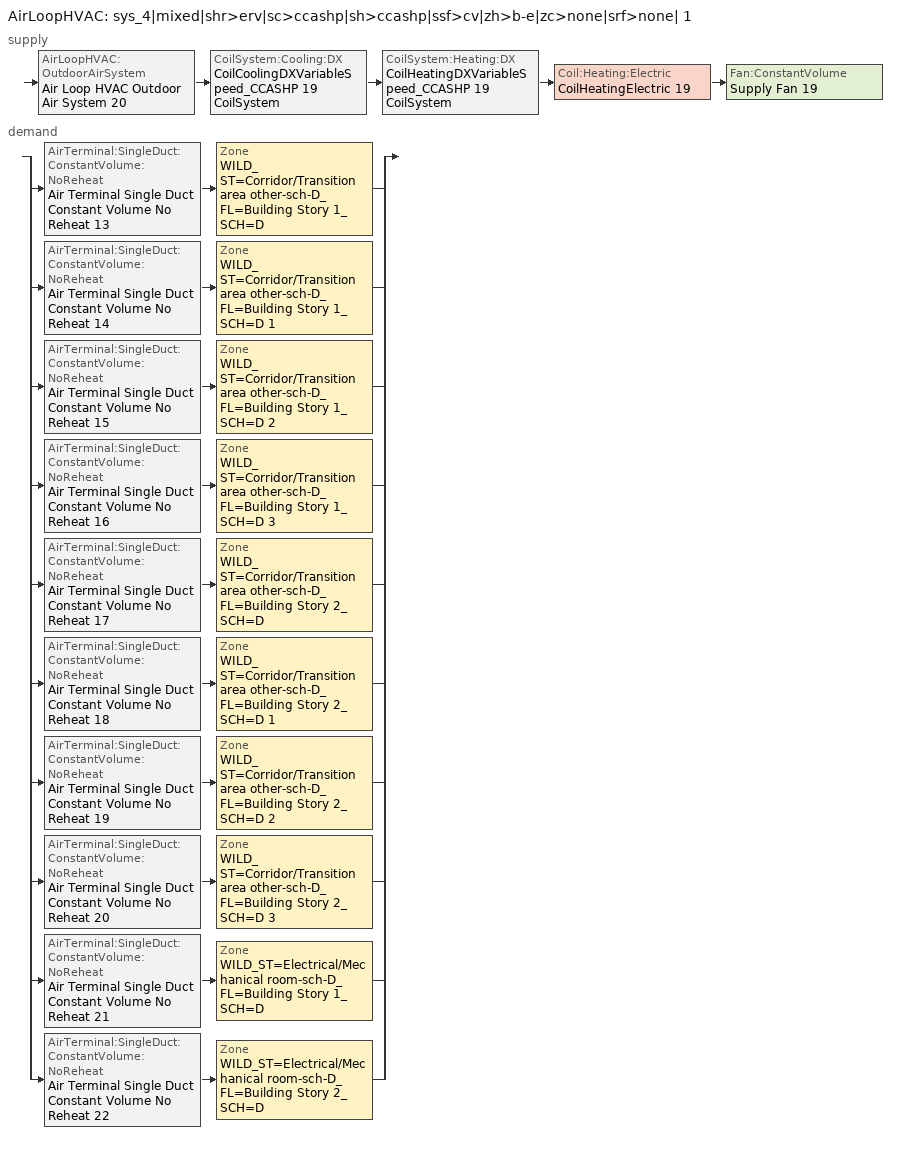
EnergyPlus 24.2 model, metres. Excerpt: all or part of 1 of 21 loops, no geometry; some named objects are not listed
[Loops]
AirLoopHVAC 'sys_4|mixed|shr>erv|sc>ccashp|sh>ccashp|ssf>cv|zh>b-e|zc>none|srf>none| 1'
 supply: AirLoopHVAC:OutdoorAirSystem 'Air Loop HVAC Outdoor Air System 20' > CoilSystem:Cooling:DX 'CoilCoolingDXVariableSpeed_CCASHP 19 CoilSystem' > CoilSystem:Heating:DX 'CoilHeatingDXVariableSpeed_CCASHP 19 CoilSystem' > Coil:Heating:Electric 'CoilHeatingElectric 19' > Fan:ConstantVolume 'Supply Fan 19'
 demand: split
  | AirTerminal:SingleDuct:ConstantVolume:NoReheat 'Air Terminal Single Duct Constant Volume No Reheat 13' > Zone 'WILD_ST=Corridor/Transition area other-sch-D_FL=Building Story 1_SCH=D'
  | AirTerminal:SingleDuct:ConstantVolume:NoReheat 'Air Terminal Single Duct Constant Volume No Reheat 14' > Zone 'WILD_ST=Corridor/Transition area other-sch-D_FL=Building Story 1_SCH=D 1'
  | AirTerminal:SingleDuct:ConstantVolume:NoReheat 'Air Terminal Single Duct Constant Volume No Reheat 15' > Zone 'WILD_ST=Corridor/Transition area other-sch-D_FL=Building Story 1_SCH=D 2'
  | AirTerminal:SingleDuct:ConstantVolume:NoReheat 'Air Terminal Single Duct Constant Volume No Reheat 16' > Zone 'WILD_ST=Corridor/Transition area other-sch-D_FL=Building Story 1_SCH=D 3'
  | AirTerminal:SingleDuct:ConstantVolume:NoReheat 'Air Terminal Single Duct Constant Volume No Reheat 17' > Zone 'WILD_ST=Corridor/Transition area other-sch-D_FL=Building Story 2_SCH=D'
  | AirTerminal:SingleDuct:ConstantVolume:NoReheat 'Air Terminal Single Duct Constant Volume No Reheat 18' > Zone 'WILD_ST=Corridor/Transition area other-sch-D_FL=Building Story 2_SCH=D 1'
  | AirTerminal:SingleDuct:ConstantVolume:NoReheat 'Air Terminal Single Duct Constant Volume No Reheat 19' > Zone 'WILD_ST=Corridor/Transition area other-sch-D_FL=Building Story 2_SCH=D 2'
  | AirTerminal:SingleDuct:ConstantVolume:NoReheat 'Air Terminal Single Duct Constant Volume No Reheat 20' > Zone 'WILD_ST=Corridor/Transition area other-sch-D_FL=Building Story 2_SCH=D 3'
  | AirTerminal:SingleDuct:ConstantVolume:NoReheat 'Air Terminal Single Duct Constant Volume No Reheat 21' > Zone 'WILD_ST=Electrical/Mechanical room-sch-D_FL=Building Story 1_SCH=D'
  | AirTerminal:SingleDuct:ConstantVolume:NoReheat 'Air Terminal Single Duct Constant Volume No Reheat 22' > Zone 'WILD_ST=Electrical/Mechanical room-sch-D_FL=Building Story 2_SCH=D'
[ZoneControl:Thermostat] Temperature Difference Between Cutout And Setpoint {deltaC}=0
Name | Zone or ZoneList | Control Type Schedule | Control 1
WILD_ST=Corridor/Transition area other-sch-D_FL=Building Story 1_SCH=D Thermostat | WILD_ST=Corridor/Transition area other-sch-D_FL=Building Story 1_SCH=D | WILD_ST=Corridor/Transition area other-sch-D_FL=Building Story 1_SCH=D Thermostat Schedule | Space Function Corridor/Transition area other-sch-D Thermostat 17
WILD_ST=Corridor/Transition area other-sch-D_FL=Building Story 1_SCH=D 1 Thermostat | WILD_ST=Corridor/Transition area other-sch-D_FL=Building Story 1_SCH=D 1 | WILD_ST=Corridor/Transition area other-sch-D_FL=Building Story 1_SCH=D 1 Thermostat Schedule | Space Function Corridor/Transition area other-sch-D Thermostat 18
WILD_ST=Corridor/Transition area other-sch-D_FL=Building Story 1_SCH=D 2 Thermostat | WILD_ST=Corridor/Transition area other-sch-D_FL=Building Story 1_SCH=D 2 | WILD_ST=Corridor/Transition area other-sch-D_FL=Building Story 1_SCH=D 2 Thermostat Schedule | Space Function Corridor/Transition area other-sch-D Thermostat 19
WILD_ST=Corridor/Transition area other-sch-D_FL=Building Story 1_SCH=D 3 Thermostat | WILD_ST=Corridor/Transition area other-sch-D_FL=Building Story 1_SCH=D 3 | WILD_ST=Corridor/Transition area other-sch-D_FL=Building Story 1_SCH=D 3 Thermostat Schedule | Space Function Corridor/Transition area other-sch-D Thermostat 24
WILD_ST=Corridor/Transition area other-sch-D_FL=Building Story 2_SCH=D Thermostat | WILD_ST=Corridor/Transition area other-sch-D_FL=Building Story 2_SCH=D | WILD_ST=Corridor/Transition area other-sch-D_FL=Building Story 2_SCH=D Thermostat Schedule | Space Function Corridor/Transition area other-sch-D Thermostat 20
WILD_ST=Corridor/Transition area other-sch-D_FL=Building Story 2_SCH=D 1 Thermostat | WILD_ST=Corridor/Transition area other-sch-D_FL=Building Story 2_SCH=D 1 | WILD_ST=Corridor/Transition area other-sch-D_FL=Building Story 2_SCH=D 1 Thermostat Schedule | Space Function Corridor/Transition area other-sch-D Thermostat 21
WILD_ST=Corridor/Transition area other-sch-D_FL=Building Story 2_SCH=D 2 Thermostat | WILD_ST=Corridor/Transition area other-sch-D_FL=Building Story 2_SCH=D 2 | WILD_ST=Corridor/Transition area other-sch-D_FL=Building Story 2_SCH=D 2 Thermostat Schedule | Space Function Corridor/Transition area other-sch-D Thermostat 22
WILD_ST=Corridor/Transition area other-sch-D_FL=Building Story 2_SCH=D 3 Thermostat | WILD_ST=Corridor/Transition area other-sch-D_FL=Building Story 2_SCH=D 3 | WILD_ST=Corridor/Transition area other-sch-D_FL=Building Story 2_SCH=D 3 Thermostat Schedule | Space Function Corridor/Transition area other-sch-D Thermostat 23
WILD_ST=Electrical/Mechanical room-sch-D_FL=Building Story 1_SCH=D Thermostat | WILD_ST=Electrical/Mechanical room-sch-D_FL=Building Story 1_SCH=D | WILD_ST=Electrical/Mechanical room-sch-D_FL=Building Story 1_SCH=D Thermostat Schedule | Space Function Electrical/Mechanical room-sch-D Thermostat 5
WILD_ST=Electrical/Mechanical room-sch-D_FL=Building Story 2_SCH=D Thermostat | WILD_ST=Electrical/Mechanical room-sch-D_FL=Building Story 2_SCH=D | WILD_ST=Electrical/Mechanical room-sch-D_FL=Building Story 2_SCH=D Thermostat Schedule | Space Function Electrical/Mechanical room-sch-D Thermostat 6
[ThermostatSetpoint:DualSetpoint] Heating Setpoint Temperature Schedule=NECB-D-Thermostat Setpoint-Heating; Cooling Setpoint Temperature Schedule=NECB-D-Thermostat Setpoint-Cooling
Space Function Corridor/Transition area other-sch-D Thermostat 17; Space Function Corridor/Transition area other-sch-D Thermostat 18; Space Function Corridor/Transition area other-sch-D Thermostat 19; Space Function Corridor/Transition area other-sch-D Thermostat 24; Space Function Corridor/Transition area other-sch-D Thermostat 20; Space Function Corridor/Transition area other-sch-D Thermostat 21; Space Function Corridor/Transition area other-sch-D Thermostat 22; Space Function Corridor/Transition area other-sch-D Thermostat 23; Space Function Electrical/Mechanical room-sch-D Thermostat 5; Space Function Electrical/Mechanical room-sch-D Thermostat 6
[AirTerminal:SingleDuct:ConstantVolume:NoReheat] Availability Schedule=Always On Discrete; Maximum Air Flow Rate {m3/s}=AutoSize
Air Terminal Single Duct Constant Volume No Reheat 13; Air Terminal Single Duct Constant Volume No Reheat 14; Air Terminal Single Duct Constant Volume No Reheat 15; Air Terminal Single Duct Constant Volume No Reheat 16; Air Terminal Single Duct Constant Volume No Reheat 17; Air Terminal Single Duct Constant Volume No Reheat 18; Air Terminal Single Duct Constant Volume No Reheat 19; Air Terminal Single Duct Constant Volume No Reheat 20; Air Terminal Single Duct Constant Volume No Reheat 21; Air Terminal Single Duct Constant Volume No Reheat 22
[ZoneHVAC:Baseboard:Convective:Electric] Availability Schedule=Always On Discrete; Heating Design Capacity {W}=Autosize; Efficiency=1
ZoneHVACBaseboardConvectiveElectric 36; ZoneHVACBaseboardConvectiveElectric 37; ZoneHVACBaseboardConvectiveElectric 38; ZoneHVACBaseboardConvectiveElectric 39; ZoneHVACBaseboardConvectiveElectric 40; ZoneHVACBaseboardConvectiveElectric 41; ZoneHVACBaseboardConvectiveElectric 42; ZoneHVACBaseboardConvectiveElectric 43; ZoneHVACBaseboardConvectiveElectric 44; ZoneHVACBaseboardConvectiveElectric 45
[Zone equipment]
WILD_ST=Corridor/Transition area other-sch-D_FL=Building Story 1_SCH=D: Air Terminal Single Duct Constant Volume No Reheat 13, ZoneHVACBaseboardConvectiveElectric 36
WILD_ST=Corridor/Transition area other-sch-D_FL=Building Story 1_SCH=D 1: Air Terminal Single Duct Constant Volume No Reheat 14, ZoneHVACBaseboardConvectiveElectric 37
WILD_ST=Corridor/Transition area other-sch-D_FL=Building Story 1_SCH=D 2: Air Terminal Single Duct Constant Volume No Reheat 15, ZoneHVACBaseboardConvectiveElectric 38
WILD_ST=Corridor/Transition area other-sch-D_FL=Building Story 1_SCH=D 3: Air Terminal Single Duct Constant Volume No Reheat 16, ZoneHVACBaseboardConvectiveElectric 39
WILD_ST=Corridor/Transition area other-sch-D_FL=Building Story 2_SCH=D: Air Terminal Single Duct Constant Volume No Reheat 17, ZoneHVACBaseboardConvectiveElectric 40
WILD_ST=Corridor/Transition area other-sch-D_FL=Building Story 2_SCH=D 1: Air Terminal Single Duct Constant Volume No Reheat 18, ZoneHVACBaseboardConvectiveElectric 41
WILD_ST=Corridor/Transition area other-sch-D_FL=Building Story 2_SCH=D 2: Air Terminal Single Duct Constant Volume No Reheat 19, ZoneHVACBaseboardConvectiveElectric 42
WILD_ST=Corridor/Transition area other-sch-D_FL=Building Story 2_SCH=D 3: Air Terminal Single Duct Constant Volume No Reheat 20, ZoneHVACBaseboardConvectiveElectric 43
WILD_ST=Electrical/Mechanical room-sch-D_FL=Building Story 1_SCH=D: Air Terminal Single Duct Constant Volume No Reheat 21, ZoneHVACBaseboardConvectiveElectric 44
WILD_ST=Electrical/Mechanical room-sch-D_FL=Building Story 2_SCH=D: Air Terminal Single Duct Constant Volume No Reheat 22, ZoneHVACBaseboardConvectiveElectric 45
[Sizing:Zone] Zone Cooling Design Supply Air Temperature Input Method=TemperatureDifference; Zone Cooling Design Supply Air Temperature {C}=13; Zone Cooling Design Supply Air Temperature Difference {deltaC}=11; Zone Heating Design Supply Air Temperature Input Method=TemperatureDifference; Zone Heating Design Supply Air Temperature {C}=43; Zone Heating Design Supply Air Temperature Difference {deltaC}=21; Zone Cooling Design Supply Air Humidity Ratio {kgWater/kgDryAir}=0.0085; Zone Heating Design Supply Air Humidity Ratio {kgWater/kgDryAir}=0.008; Zone Heating Sizing Factor=1.3; Zone Cooling Sizing Factor=1.1; Cooling Design Air Flow Method=DesignDay; Cooling Design Air Flow Rate {m3/s}=0; Cooling Minimum Air Flow per Zone Floor Area {m3/s-m2}=0.000762; Cooling Minimum Air Flow {m3/s}=0; Cooling Minimum Air Flow Fraction=0; Heating Design Air Flow Method=DesignDay; Heating Design Air Flow Rate {m3/s}=0; Heating Maximum Air Flow per Zone Floor Area {m3/s-m2}=0.002032; Heating Maximum Air Flow {m3/s}=0.141576; Heating Maximum Air Flow Fraction=0.3; Account for Dedicated Outdoor Air System=No; Zone Load Sizing Method=Sensible Load Only No Latent Load; Zone Latent Cooling Design Supply Air Humidity Ratio Input Method=HumidityRatioDifference; Zone Cooling Design Supply Air Humidity Ratio Difference {kgWater/kgDryAir}=0.005; Zone Latent Heating Design Supply Air Humidity Ratio Input Method=HumidityRatioDifference; Zone Humidification Design Supply Air Humidity Ratio Difference {kgWater/kgDryAir}=0.005; Type of Space Sum to Use=Coincident
Name | Design Specification Outdoor Air Object
WILD_ST=Corridor/Transition area other-sch-D_FL=Building Story 1_SCH=D | WILD_ST=Corridor/Transition area other-sch-D_FL=Building Story 1_SCH=D DSOA Space List
WILD_ST=Corridor/Transition area other-sch-D_FL=Building Story 1_SCH=D 1 | WILD_ST=Corridor/Transition area other-sch-D_FL=Building Story 1_SCH=D 1 DSOA Space List
WILD_ST=Corridor/Transition area other-sch-D_FL=Building Story 1_SCH=D 2 | WILD_ST=Corridor/Transition area other-sch-D_FL=Building Story 1_SCH=D 2 DSOA Space List
WILD_ST=Corridor/Transition area other-sch-D_FL=Building Story 1_SCH=D 3 | WILD_ST=Corridor/Transition area other-sch-D_FL=Building Story 1_SCH=D 3 DSOA Space List
WILD_ST=Corridor/Transition area other-sch-D_FL=Building Story 2_SCH=D | WILD_ST=Corridor/Transition area other-sch-D_FL=Building Story 2_SCH=D DSOA Space List
WILD_ST=Corridor/Transition area other-sch-D_FL=Building Story 2_SCH=D 1 | WILD_ST=Corridor/Transition area other-sch-D_FL=Building Story 2_SCH=D 1 DSOA Space List
WILD_ST=Corridor/Transition area other-sch-D_FL=Building Story 2_SCH=D 2 | WILD_ST=Corridor/Transition area other-sch-D_FL=Building Story 2_SCH=D 2 DSOA Space List
WILD_ST=Corridor/Transition area other-sch-D_FL=Building Story 2_SCH=D 3 | WILD_ST=Corridor/Transition area other-sch-D_FL=Building Story 2_SCH=D 3 DSOA Space List
WILD_ST=Electrical/Mechanical room-sch-D_FL=Building Story 1_SCH=D | WILD_ST=Electrical/Mechanical room-sch-D_FL=Building Story 1_SCH=D DSOA Space List
WILD_ST=Electrical/Mechanical room-sch-D_FL=Building Story 2_SCH=D | WILD_ST=Electrical/Mechanical room-sch-D_FL=Building Story 2_SCH=D DSOA Space List
[Controller:MechanicalVentilation]
Controller Mechanical Ventilation 20: Availability Schedule=sys_4|mixed|shr>none|sc>ccashp|sh>ccashp|ssf>cv|zh>b-e|zc>none|srf>none| 1 Occ Sch; Demand Controlled Ventilation=No; System Outdoor Air Method=ZoneSum; Zone or ZoneList Name 1=WILD_ST=Corridor/Transition area other-sch-D_FL=Building Story 1_SCH=D; Design Specification Outdoor Air Object Name 1=Space Function Corridor/Transition area other-sch-D Ventilation; Zone or ZoneList Name 2=WILD_ST=Corridor/Transition area other-sch-D_FL=Building Story 1_SCH=D 1; Design Specification Outdoor Air Object Name 2=Space Function Corridor/Transition area other-sch-D Ventilation; Zone or ZoneList Name 3=WILD_ST=Corridor/Transition area other-sch-D_FL=Building Story 1_SCH=D 2; Design Specification Outdoor Air Object Name 3=Space Function Corridor/Transition area other-sch-D Ventilation; Zone or ZoneList Name 4=WILD_ST=Corridor/Transition area other-sch-D_FL=Building Story 1_SCH=D 3; Design Specification Outdoor Air Object Name 4=Space Function Corridor/Transition area other-sch-D Ventilation; Zone or ZoneList Name 5=WILD_ST=Corridor/Transition area other-sch-D_FL=Building Story 2_SCH=D; Design Specification Outdoor Air Object Name 5=Space Function Corridor/Transition area other-sch-D Ventilation; Zone or ZoneList Name 6=WILD_ST=Corridor/Transition area other-sch-D_FL=Building Story 2_SCH=D 1; Design Specification Outdoor Air Object Name 6=Space Function Corridor/Transition area other-sch-D Ventilation; Zone or ZoneList Name 7=WILD_ST=Corridor/Transition area other-sch-D_FL=Building Story 2_SCH=D 2; Design Specification Outdoor Air Object Name 7=Space Function Corridor/Transition area other-sch-D Ventilation; Zone or ZoneList Name 8=WILD_ST=Corridor/Transition area other-sch-D_FL=Building Story 2_SCH=D 3; Design Specification Outdoor Air Object Name 8=Space Function Corridor/Transition area other-sch-D Ventilation; Zone or ZoneList Name 9=WILD_ST=Electrical/Mechanical room-sch-D_FL=Building Story 1_SCH=D; Design Specification Outdoor Air Object Name 9=Space Function Electrical/Mechanical room-sch-D Ventilation; Zone or ZoneList Name 10=WILD_ST=Electrical/Mechanical room-sch-D_FL=Building Story 2_SCH=D; Design Specification Outdoor Air Object Name 10=Space Function Electrical/Mechanical room-sch-D Ventilation
[DesignSpecification:OutdoorAir] Outdoor Air Method=Sum; Outdoor Air Flow per Person {m3/s-person}=0; Outdoor Air Flow per Zone Floor Area {m3/s-m2}=0.0003048; Outdoor Air Flow per Zone {m3/s}=0; Outdoor Air Flow Air Changes per Hour {1/hr}=0
Space Function Corridor/Transition area other-sch-D Ventilation; Space Function Electrical/Mechanical room-sch-D Ventilation
[DesignSpecification:OutdoorAir:SpaceList]
Name | Space Name 1 | Space Design Specification Outdoor Air Object Name 1
WILD_ST=Corridor/Transition area other-sch-D_FL=Building Story 1_SCH=D DSOA Space List | Corridor_Pod_3_ZN_1_FLR_1 | Space Function Corridor/Transition area other-sch-D Ventilation
WILD_ST=Corridor/Transition area other-sch-D_FL=Building Story 1_SCH=D 1 DSOA Space List | Corridor_Pod_2_ZN_1_FLR_1 | Space Function Corridor/Transition area other-sch-D Ventilation
WILD_ST=Corridor/Transition area other-sch-D_FL=Building Story 1_SCH=D 2 DSOA Space List | Main_Corridor_ZN_1_FLR_1 | Space Function Corridor/Transition area other-sch-D Ventilation
WILD_ST=Corridor/Transition area other-sch-D_FL=Building Story 1_SCH=D 3 DSOA Space List | Corridor_Pod_1_ZN_1_FLR_1 | Space Function Corridor/Transition area other-sch-D Ventilation
WILD_ST=Corridor/Transition area other-sch-D_FL=Building Story 2_SCH=D DSOA Space List | Corridor_Pod_1_ZN_1_FLR_2 | Space Function Corridor/Transition area other-sch-D Ventilation
WILD_ST=Corridor/Transition area other-sch-D_FL=Building Story 2_SCH=D 1 DSOA Space List | Corridor_Pod_3_ZN_1_FLR_2 | Space Function Corridor/Transition area other-sch-D Ventilation
WILD_ST=Corridor/Transition area other-sch-D_FL=Building Story 2_SCH=D 2 DSOA Space List | Corridor_Pod_2_ZN_1_FLR_2 | Space Function Corridor/Transition area other-sch-D Ventilation
WILD_ST=Corridor/Transition area other-sch-D_FL=Building Story 2_SCH=D 3 DSOA Space List | Main_Corridor_ZN_1_FLR_2 | Space Function Corridor/Transition area other-sch-D Ventilation
WILD_ST=Electrical/Mechanical room-sch-D_FL=Building Story 1_SCH=D DSOA Space List | Mech_ZN_1_FLR_1 | Space Function Electrical/Mechanical room-sch-D Ventilation
WILD_ST=Electrical/Mechanical room-sch-D_FL=Building Story 2_SCH=D DSOA Space List | Mech_ZN_1_FLR_2 | Space Function Electrical/Mechanical room-sch-D Ventilation
[Coil:Heating:Electric]
CoilHeatingElectric 19: Availability Schedule=Always On Discrete; Efficiency=1; Nominal Capacity {W}=Autosize
[AirLoopHVAC]
sys_4|mixed|shr>erv|sc>ccashp|sh>ccashp|ssf>cv|zh>b-e|zc>none|srf>none| 1: Design Supply Air Flow Rate {m3/s}=AutoSize; Design Return Air Flow Fraction of Supply Air Flow=1
[Sizing:System]
sys_4|mixed|shr>erv|sc>ccashp|sh>ccashp|ssf>cv|zh>b-e|zc>none|srf>none| 1: Type of Load to Size On=Sensible; Design Outdoor Air Flow Rate {m3/s}=Autosize; Central Heating Maximum System Air Flow Ratio=1; Preheat Design Temperature {C}=7; Preheat Design Humidity Ratio {kgWater/kgDryAir}=0.008; Precool Design Temperature {C}=13; Precool Design Humidity Ratio {kgWater/kgDryAir}=0.008; Central Cooling Design Supply Air Temperature {C}=13; Central Heating Design Supply Air Temperature {C}=43; Type of Zone Sum to Use=NonCoincident; 100% Outdoor Air in Cooling=No; 100% Outdoor Air in Heating=No; Central Cooling Design Supply Air Humidity Ratio {kgWater/kgDryAir}=0.0085; Central Heating Design Supply Air Humidity Ratio {kgWater/kgDryAir}=0.008; Cooling Supply Air Flow Rate Method=DesignDay; Cooling Supply Air Flow Rate {m3/s}=0; Cooling Supply Air Flow Rate Per Floor Area {m3/s-m2}=0.00996765; Cooling Fraction of Autosized Cooling Supply Air Flow Rate=1; Cooling Supply Air Flow Rate Per Unit Cooling Capacity {m3/s-W}=3.94755e-05; Heating Supply Air Flow Rate Method=DesignDay; Heating Supply Air Flow Rate {m3/s}=0; Heating Supply Air Flow Rate Per Floor Area {m3/s-m2}=0.00996765; Heating Fraction of Autosized Heating Supply Air Flow Rate=1; Heating Fraction of Autosized Cooling Supply Air Flow Rate=1; Heating Supply Air Flow Rate Per Unit Heating Capacity {m3/s-W}=3.15882e-05; System Outdoor Air Method=ZoneSum; Zone Maximum Outdoor Air Fraction=1; Cooling Design Capacity Method=CoolingDesignCapacity; Cooling Design Capacity {W}=Autosize; Cooling Design Capacity Per Floor Area {W/m2}=234.7; Fraction of Autosized Cooling Design Capacity=1; Heating Design Capacity Method=HeatingDesignCapacity; Heating Design Capacity {W}=Autosize; Heating Design Capacity Per Floor Area {W/m2}=157; Fraction of Autosized Heating Design Capacity=1; Central Cooling Capacity Control Method=OnOff; Occupant Diversity=Autosize
[Controller:OutdoorAir]
Controller Outdoor Air 20: Minimum Outdoor Air Flow Rate {m3/s}=Autosize; Maximum Outdoor Air Flow Rate {m3/s}=Autosize; Economizer Control Type=DifferentialEnthalpy; Economizer Control Action Type=ModulateFlow; Lockout Type=NoLockout; Minimum Limit Type=FixedMinimum; Minimum Outdoor Air Schedule=sys_4|mixed|shr>none|sc>ccashp|sh>ccashp|ssf>cv|zh>b-e|zc>none|srf>none| 1 Occ Sch; Mechanical Ventilation Controller=Controller Mechanical Ventilation 20; High Humidity Control=No; High Humidity Outdoor Air Flow Ratio=1; Control High Indoor Humidity Based on Outdoor Humidity Ratio=Yes; Heat Recovery Bypass Control Type=BypassWhenOAFlowGreaterThanMinimum; Economizer Operation Staging=InterlockedWithMechanicalCooling
[HeatExchanger:AirToAir:SensibleAndLatent]
sys_4|mixed|shr>none|sc>ccashp|sh>ccashp|ssf>cv|zh>b-e|zc>none|srf>none| 1 ERV: Availability Schedule=Always On Discrete; Nominal Supply Air Flow Rate {m3/s}=Autosize; Sensible Effectiveness at 100% Heating Air Flow=0.5; Latent Effectiveness at 100% Heating Air Flow=0.5; Sensible Effectiveness at 100% Cooling Air Flow=0.5; Latent Effectiveness at 100% Cooling Air Flow=0.5; Nominal Electric Power {W}=1118.1; Supply Air Outlet Temperature Control=Yes; Heat Exchanger Type=Rotary; Frost Control Type=ExhaustOnly; Threshold Temperature {C}=-23.3; Initial Defrost Time Fraction=0.167; Rate of Defrost Time Fraction Increase {1/K}=1.44; Economizer Lockout=Yes; Sensible Effectiveness of Heating Air Flow Curve=sys_4|mixed|shr>none|sc>ccashp|sh>ccashp|ssf>cv|zh>b-e|zc>none|srf>none| 1 ERV_SensHeatEff 1; Latent Effectiveness of Heating Air Flow Curve=sys_4|mixed|shr>none|sc>ccashp|sh>ccashp|ssf>cv|zh>b-e|zc>none|srf>none| 1 ERV_LatHeatEff 1; Sensible Effectiveness of Cooling Air Flow Curve=sys_4|mixed|shr>none|sc>ccashp|sh>ccashp|ssf>cv|zh>b-e|zc>none|srf>none| 1 ERV_SensCoolEff 1; Latent Effectiveness of Cooling Air Flow Curve=sys_4|mixed|shr>none|sc>ccashp|sh>ccashp|ssf>cv|zh>b-e|zc>none|srf>none| 1 ERV_LatCoolEff 1
[SetpointManager:OutdoorAirPretreat]
Setpoint Manager Outdoor Air Pretreat 20: Control Variable=Temperature; Minimum Setpoint Temperature {C}=-99; Maximum Setpoint Temperature {C}=99; Minimum Setpoint Humidity Ratio {kgWater/kgDryAir}=1e-05; Maximum Setpoint Humidity Ratio {kgWater/kgDryAir}=1; Setpoint Node or NodeList=sys_4|mixed|shr>none|sc>ccashp|sh>ccashp|ssf>cv|zh>b-e|zc>none|srf>none| 1 ERV Primary Outlet Air Node
[SetpointManager:MixedAir] Control Variable=Temperature
Name | Setpoint Node or NodeList
sys_4|mixed|shr>erv|sc>ccashp|sh>ccashp|ssf>cv|zh>b-e|zc>none|srf>none| 1 Mixed Air Node OS Default SPM | sys_4|mixed|shr>erv|sc>ccashp|sh>ccashp|ssf>cv|zh>b-e|zc>none|srf>none| 1 Mixed Air Node
CoilCoolingDXVariableSpeed_CCASHP 19 Outlet Air Node OS Default SPM | CoilCoolingDXVariableSpeed_CCASHP 19 Outlet Air Node
CoilHeatingDXVariableSpeed_CCASHP 19 Outlet Air Node OS Default SPM | CoilHeatingDXVariableSpeed_CCASHP 19 Outlet Air Node
CoilHeatingElectric 19 Outlet Air Node OS Default SPM | CoilHeatingElectric 19 Outlet Air Node
[CoilSystem:Cooling:DX]
CoilCoolingDXVariableSpeed_CCASHP 19 CoilSystem: Cooling Coil=CoilCoolingDXVariableSpeed_CCASHP 19
[Coil:Cooling:DX:VariableSpeed]
CoilCoolingDXVariableSpeed_CCASHP 19: Number of Speeds=1; Nominal Speed Level=1; Gross Rated Total Cooling Capacity At Selected Nominal Speed Level {W}=271345; Rated Air Flow Rate At Selected Nominal Speed Level {m3/s}=AutoSize; Nominal Time for Condensate to Begin Leaving the Coil {s}=0; Initial Moisture Evaporation Rate Divided by Steady-State AC Latent Capacity=0; Maximum Cycling Rate {cycles/hr}=2.5; Latent Capacity Time Constant {s}=60; Fan Delay Time {s}=60; Energy Part Load Fraction Curve=Mitsubishi Hyper Heating VRF Outdoor Unit CPLFFPLR curve; Condenser Type=AirCooled; Evaporative Condenser Pump Rated Power Consumption {W}=0; Crankcase Heater Capacity {W}=1e-06; Maximum Outdoor Dry-Bulb Temperature for Crankcase Heater Operation {C}=10; Minimum Outdoor Dry-Bulb Temperature for Compressor Operation {C}=-25; Basin Heater Capacity {W/K}=0; Basin Heater Setpoint Temperature {C}=2; Speed Reference Unit Gross Rated Total Cooling Capacity 1 {W}=8914.19; Speed Reference Unit Gross Rated Sensible Heat Ratio 1=0.79; Speed Reference Unit Gross Rated Cooling COP 1 {W/W}=3.76; Speed Reference Unit Rated Air Flow Rate 1 {m3/s}=0.944; Speed Rated Evaporator Fan Power Per Volume Flow Rate 2017 1 {W/(m3/s)}=773.3; Speed Rated Evaporator Fan Power Per Volume Flow Rate 2023 1 {W/(m3/s)}=934.4; Speed Total Cooling Capacity Function of Temperature Curve Name 1=Mitsubishi Hyper Heating VRF Outdoor Unit CCAPFT curve; Speed Total Cooling Capacity Function of Air Flow Fraction Curve Name 1=Mitsubishi Hyper Heating VRF Outdoor Unit CCAPFFF curve; Speed Energy Input Ratio Function of Temperature Curve Name 1=Mitsubishi Hyper Heating VRF Outdoor Unit CEIRFT curve; Speed Energy Input Ratio Function of Air Flow Fraction Curve Name 1=Mitsubishi Hyper Heating VRF Outdoor Unit CEIRFFF curve
[CoilSystem:Heating:DX]
CoilHeatingDXVariableSpeed_CCASHP 19 CoilSystem: Heating Coil=CoilHeatingDXVariableSpeed_CCASHP 19
[Coil:Heating:DX:VariableSpeed]
CoilHeatingDXVariableSpeed_CCASHP 19: Number of Speeds=1; Nominal Speed Level=1; Rated Heating Capacity At Selected Nominal Speed Level {W}=271345; Rated Air Flow Rate At Selected Nominal Speed Level {m3/s}=AutoSize; Energy Part Load Fraction Curve=Mitsubishi Hyper Heating VRF Outdoor Unit HPLFFPLR curve; Defrost Energy Input Ratio Function of Temperature Curve=Mitsubishi Hyper Heating VRF Outdoor Unit Defrost HEIRFT curve; Minimum Outdoor Dry-Bulb Temperature for Compressor Operation {C}=-25; Maximum Outdoor Dry-Bulb Temperature for Defrost Operation {C}=5; Crankcase Heater Capacity {W}=1e-06; Maximum Outdoor Dry-Bulb Temperature for Crankcase Heater Operation {C}=10; Defrost Strategy=ReverseCycle; Defrost Control=OnDemand; Defrost Time Period Fraction=0.166667; Resistive Defrost Heater Capacity {W}=AutoSize; Speed Reference Unit Gross Rated Heating Capacity 1 {W}=9124.85; Speed Reference Unit Gross Rated Heating COP 1 {W/W}=4.65223; Speed Reference Unit Rated Air Flow Rate 1 {m3/s}=0.653; Speed Rated Supply Air Fan Power Per Volume Flow Rate 2017 1 {W/(m3/s)}=773.3; Speed Rated Supply Air Fan Power Per Volume Flow Rate 2023 1 {W/(m3/s)}=934.4; Speed Heating Capacity Function of Temperature Curve Name 1=Mitsubishi Hyper Heating VRF Outdoor Unit HCAPFT curve; Speed Total  Heating Capacity Function of Air Flow Fraction Curve Name 1=Mitsubishi Hyper Heating VRF Outdoor Unit HCAPFFF curve; Speed Energy Input Ratio Function of Temperature Curve Name 1=Mitsubishi Hyper Heating VRF Outdoor Unit HEIRFT curve; Speed Energy Input Ratio Function of Air Flow Fraction Curve Name 1=Mitsubishi Hyper Heating VRF Outdoor Unit HEIRFFF curve
[Fan:ConstantVolume]
Supply Fan 19: Availability Schedule=sys_4|mixed|shr>none|sc>ccashp|sh>ccashp|ssf>cv|zh>b-e|zc>none|srf>none| 1 Occ Sch; Fan Total Efficiency=0.39975; Pressure Rise {Pa}=640; Maximum Flow Rate {m3/s}=AutoSize; Motor Efficiency=0.615; Motor In Airstream Fraction=1
[SetpointManager:SingleZone:Reheat]
Setpoint Manager Single Zone Reheat 12: Control Variable=Temperature; Minimum Supply Air Temperature {C}=13; Maximum Supply Air Temperature {C}=43; Control Zone=WILD_ST=Corridor/Transition area other-sch-D_FL=Building Story 1_SCH=D; Setpoint Node or NodeList=sys_4|mixed|shr>erv|sc>ccashp|sh>ccashp|ssf>cv|zh>b-e|zc>none|srf>none| 1 Supply Outlet Node
[Schedule:Day:Interval]
NECB-D-Thermostat Setpoint-Heating Sun|Hol Day; NECB-D-Thermostat Setpoint-Heating Sat Day: No, 24:00, 18
NECB-D-Thermostat Setpoint-Heating Default|Wkdy Day; NECB-D-Thermostat Setpoint-Heating Default: No, 07:00, 18, 08:00, 20, 23:00, 22, 24:00, 18
NECB-D-Thermostat Setpoint-Cooling Sun|Hol Day; NECB-D-Thermostat Setpoint-Cooling Sat Day: No, 24:00, 35
NECB-D-Thermostat Setpoint-Cooling Default|Wkdy Day; NECB-D-Thermostat Setpoint-Cooling Default: No, 07:00, 35, 23:00, 24, 24:00, 35
Schedule Day 44; Schedule Day 43: No, 24:00, 0
sys_4|mixed|shr>none|sc>ccashp|sh>ccashp|ssf>cv|zh>b-e|zc>none|srf>none| 1 Occ Sch Default: No, 09:00, 0, 18:00, 1, 19:00, 0, 22:00, 1, 24:00, 0
sys_4|mixed|shr>none|sc>ccashp|sh>ccashp|ssf>cv|zh>b-e|zc>none|srf>none| 1 Occ Sch Summer Design Day; sys_4|mixed|shr>none|sc>ccashp|sh>ccashp|ssf>cv|zh>b-e|zc>none|srf>none| 1 Occ Sch Winter Design Day: No, 24:00, 1
[Schedule:Week:Daily]
NECB-D-Thermostat Setpoint-Heating Week Rule - Jan1-Dec31: NECB-D-Thermostat Setpoint-Heating Sun|Hol Day, NECB-D-Thermostat Setpoint-Heating Default|Wkdy Day, NECB-D-Thermostat Setpoint-Heating Default|Wkdy Day, NECB-D-Thermostat Setpoint-Heating Default|Wkdy Day, NECB-D-Thermostat Setpoint-Heating Default|Wkdy Day, NECB-D-Thermostat Setpoint-Heating Default|Wkdy Day, NECB-D-Thermostat Setpoint-Heating Sat Day, NECB-D-Thermostat Setpoint-Heating Default, NECB-D-Thermostat Setpoint-Heating Default, NECB-D-Thermostat Setpoint-Heating Default, NECB-D-Thermostat Setpoint-Heating Default, NECB-D-Thermostat Setpoint-Heating Default
NECB-D-Thermostat Setpoint-Cooling Week Rule - Jan1-Dec31: NECB-D-Thermostat Setpoint-Cooling Sun|Hol Day, NECB-D-Thermostat Setpoint-Cooling Default|Wkdy Day, NECB-D-Thermostat Setpoint-Cooling Default|Wkdy Day, NECB-D-Thermostat Setpoint-Cooling Default|Wkdy Day, NECB-D-Thermostat Setpoint-Cooling Default|Wkdy Day, NECB-D-Thermostat Setpoint-Cooling Default|Wkdy Day, NECB-D-Thermostat Setpoint-Cooling Sat Day, NECB-D-Thermostat Setpoint-Cooling Default, NECB-D-Thermostat Setpoint-Cooling Default, NECB-D-Thermostat Setpoint-Cooling Default, NECB-D-Thermostat Setpoint-Cooling Default, NECB-D-Thermostat Setpoint-Cooling Default
sys_4|mixed|shr>none|sc>ccashp|sh>ccashp|ssf>cv|zh>b-e|zc>none|srf>none| 1 Occ Sch Week Rule - Jan1-Dec31: Schedule Day 44, sys_4|mixed|shr>none|sc>ccashp|sh>ccashp|ssf>cv|zh>b-e|zc>none|srf>none| 1 Occ Sch Default, sys_4|mixed|shr>none|sc>ccashp|sh>ccashp|ssf>cv|zh>b-e|zc>none|srf>none| 1 Occ Sch Default, sys_4|mixed|shr>none|sc>ccashp|sh>ccashp|ssf>cv|zh>b-e|zc>none|srf>none| 1 Occ Sch Default, sys_4|mixed|shr>none|sc>ccashp|sh>ccashp|ssf>cv|zh>b-e|zc>none|srf>none| 1 Occ Sch Default, sys_4|mixed|shr>none|sc>ccashp|sh>ccashp|ssf>cv|zh>b-e|zc>none|srf>none| 1 Occ Sch Default, Schedule Day 43, sys_4|mixed|shr>none|sc>ccashp|sh>ccashp|ssf>cv|zh>b-e|zc>none|srf>none| 1 Occ Sch Default, sys_4|mixed|shr>none|sc>ccashp|sh>ccashp|ssf>cv|zh>b-e|zc>none|srf>none| 1 Occ Sch Summer Design Day, sys_4|mixed|shr>none|sc>ccashp|sh>ccashp|ssf>cv|zh>b-e|zc>none|srf>none| 1 Occ Sch Winter Design Day, sys_4|mixed|shr>none|sc>ccashp|sh>ccashp|ssf>cv|zh>b-e|zc>none|srf>none| 1 Occ Sch Default, sys_4|mixed|shr>none|sc>ccashp|sh>ccashp|ssf>cv|zh>b-e|zc>none|srf>none| 1 Occ Sch Default
[Schedule:Year]
NECB-D-Thermostat Setpoint-Heating: NECB-D-Thermostat Setpoint-Heating Week Rule - Jan1-Dec31, 1, 1, 12, 31
NECB-D-Thermostat Setpoint-Cooling: NECB-D-Thermostat Setpoint-Cooling Week Rule - Jan1-Dec31, 1, 1, 12, 31
sys_4|mixed|shr>none|sc>ccashp|sh>ccashp|ssf>cv|zh>b-e|zc>none|srf>none| 1 Occ Sch: sys_4|mixed|shr>none|sc>ccashp|sh>ccashp|ssf>cv|zh>b-e|zc>none|srf>none| 1 Occ Sch Week Rule - Jan1-Dec31, 1, 1, 12, 31
[Schedule:Compact]
WILD_ST=Corridor/Transition area other-sch-D_FL=Building Story 1_SCH=D Thermostat Schedule; WILD_ST=Corridor/Transition area other-sch-D_FL=Building Story 1_SCH=D 1 Thermostat Schedule; WILD_ST=Corridor/Transition area other-sch-D_FL=Building Story 1_SCH=D 2 Thermostat Schedule; WILD_ST=Corridor/Transition area other-sch-D_FL=Building Story 1_SCH=D 3 Thermostat Schedule; WILD_ST=Corridor/Transition area other-sch-D_FL=Building Story 2_SCH=D Thermostat Schedule; WILD_ST=Corridor/Transition area other-sch-D_FL=Building Story 2_SCH=D 1 Thermostat Schedule; WILD_ST=Corridor/Transition area other-sch-D_FL=Building Story 2_SCH=D 2 Thermostat Schedule; WILD_ST=Corridor/Transition area other-sch-D_FL=Building Story 2_SCH=D 3 Thermostat Schedule; WILD_ST=Electrical/Mechanical room-sch-D_FL=Building Story 1_SCH=D Thermostat Schedule; WILD_ST=Electrical/Mechanical room-sch-D_FL=Building Story 2_SCH=D Thermostat Schedule: Through: 12/31, For: AllDays, Until: 24:00, 4
[Schedule:Constant]
Always On Discrete: Hourly Value=1
[Table:Lookup]
Mitsubishi Hyper Heating VRF Outdoor Unit CPLFFPLR curve: Mitsubishi Hyper Heating VRF Outdoor Unit CPLFFPLR curve Independent Variable List, None, 1, Dimensionless, 0, 0, 0, 0, 0, 0, 0, 0, 0, 0
Mitsubishi Hyper Heating VRF Outdoor Unit HPLFFPLR curve: Mitsubishi Hyper Heating VRF Outdoor Unit HPLFFPLR curve Independent Variable List, None, 1, Dimensionless, 0, 0, 0, 0, 0, 0, 0, 0, 0
Mitsubishi Hyper Heating VRF Outdoor Unit Defrost HEIRFT curve: Mitsubishi Hyper Heating VRF Outdoor Unit Defrost HEIRFT curve Independent Variable List, None, 1, Dimensionless, 1, 1, 1, 1, 1, 1, 1, 1, 1, 1, 1, 1, 1, 1, 1, 1, 1, 1, 1, 1, 1, 1
sys_4|mixed|shr>none|sc>ccashp|sh>ccashp|ssf>cv|zh>b-e|zc>none|srf>none| 1 ERV_SensHeatEff 1: sys_4|mixed|shr>none|sc>ccashp|sh>ccashp|ssf>cv|zh>b-e|zc>none|srf>none| 1 ERV_SensHeatEff 1 Independent Variable List, DivisorOnly, 0.5, 0, 10, Dimensionless, 0.5, 0.5
sys_4|mixed|shr>none|sc>ccashp|sh>ccashp|ssf>cv|zh>b-e|zc>none|srf>none| 1 ERV_LatHeatEff 1: sys_4|mixed|shr>none|sc>ccashp|sh>ccashp|ssf>cv|zh>b-e|zc>none|srf>none| 1 ERV_LatHeatEff 1 Independent Variable List, DivisorOnly, 0.5, 0, 10, Dimensionless, 0.5, 0.5
sys_4|mixed|shr>none|sc>ccashp|sh>ccashp|ssf>cv|zh>b-e|zc>none|srf>none| 1 ERV_SensCoolEff 1: sys_4|mixed|shr>none|sc>ccashp|sh>ccashp|ssf>cv|zh>b-e|zc>none|srf>none| 1 ERV_SensCoolEff 1 Independent Variable List, DivisorOnly, 0.5, 0, 10, Dimensionless, 0.5, 0.5
sys_4|mixed|shr>none|sc>ccashp|sh>ccashp|ssf>cv|zh>b-e|zc>none|srf>none| 1 ERV_LatCoolEff 1: sys_4|mixed|shr>none|sc>ccashp|sh>ccashp|ssf>cv|zh>b-e|zc>none|srf>none| 1 ERV_LatCoolEff 1 Independent Variable List, DivisorOnly, 0.5, 0, 10, Dimensionless, 0.5, 0.5
[Table:IndependentVariableList]
Mitsubishi Hyper Heating VRF Outdoor Unit CPLFFPLR curve Independent Variable List: Mitsubishi Hyper Heating VRF Outdoor Unit CPLFFPLR curve_ind_1
Mitsubishi Hyper Heating VRF Outdoor Unit HPLFFPLR curve Independent Variable List: Mitsubishi Hyper Heating VRF Outdoor Unit HPLFFPLR curve_ind_1
Mitsubishi Hyper Heating VRF Outdoor Unit Defrost HEIRFT curve Independent Variable List: Mitsubishi Hyper Heating VRF Outdoor Unit Defrost HEIRFT curve_ind_1, Mitsubishi Hyper Heating VRF Outdoor Unit Defrost HEIRFT curve_ind_2
sys_4|mixed|shr>none|sc>ccashp|sh>ccashp|ssf>cv|zh>b-e|zc>none|srf>none| 1 ERV_SensHeatEff 1 Independent Variable List: sys_4|mixed|shr>none|sc>ccashp|sh>ccashp|ssf>cv|zh>b-e|zc>none|srf>none| 1 ERV_SensibleHeating_IndependentVariable
sys_4|mixed|shr>none|sc>ccashp|sh>ccashp|ssf>cv|zh>b-e|zc>none|srf>none| 1 ERV_LatHeatEff 1 Independent Variable List: sys_4|mixed|shr>none|sc>ccashp|sh>ccashp|ssf>cv|zh>b-e|zc>none|srf>none| 1 ERV_LatentHeating_IndependentVariable
sys_4|mixed|shr>none|sc>ccashp|sh>ccashp|ssf>cv|zh>b-e|zc>none|srf>none| 1 ERV_SensCoolEff 1 Independent Variable List: sys_4|mixed|shr>none|sc>ccashp|sh>ccashp|ssf>cv|zh>b-e|zc>none|srf>none| 1 ERV_SensibleCooling_IndependentVariable
sys_4|mixed|shr>none|sc>ccashp|sh>ccashp|ssf>cv|zh>b-e|zc>none|srf>none| 1 ERV_LatCoolEff 1 Independent Variable List: sys_4|mixed|shr>none|sc>ccashp|sh>ccashp|ssf>cv|zh>b-e|zc>none|srf>none| 1 ERV_LatentCooling_IndependentVariable
[Table:IndependentVariable]
Mitsubishi Hyper Heating VRF Outdoor Unit CPLFFPLR curve_ind_1: Linear, Constant, 0, 1, Dimensionless, 0.1, 0.2, 0.3, 0.4, 0.5, 0.556, 0.694, 0.833, 0.972, 1
Mitsubishi Hyper Heating VRF Outdoor Unit HPLFFPLR curve_ind_1: Linear, Constant, 0, 1, Dimensionless, 0.1, 0.2, 0.3, 0.4, 0.5, 0.555, 0.694, 0.833, 1
Mitsubishi Hyper Heating VRF Outdoor Unit Defrost HEIRFT curve_ind_1: Linear, Constant, 15, 27.2, Temperature, 15, 27.2
Mitsubishi Hyper Heating VRF Outdoor Unit Defrost HEIRFT curve_ind_2: Linear, Constant, -25, 6, Temperature, -25, -10, -8, -6, -4, -2, 0, 1, 2, 4, 6
sys_4|mixed|shr>none|sc>ccashp|sh>ccashp|ssf>cv|zh>b-e|zc>none|srf>none| 1 ERV_SensibleHeating_IndependentVariable; sys_4|mixed|shr>none|sc>ccashp|sh>ccashp|ssf>cv|zh>b-e|zc>none|srf>none| 1 ERV_LatentHeating_IndependentVariable; sys_4|mixed|shr>none|sc>ccashp|sh>ccashp|ssf>cv|zh>b-e|zc>none|srf>none| 1 ERV_SensibleCooling_IndependentVariable; sys_4|mixed|shr>none|sc>ccashp|sh>ccashp|ssf>cv|zh>b-e|zc>none|srf>none| 1 ERV_LatentCooling_IndependentVariable: Linear, Linear, 0, 10, Dimensionless, 0.75, 1
[Curve:Biquadratic] Minimum Value of x {BasedOnField A2}=15
Name | Coefficient1 Constant | Coefficient2 x | Coefficient3 x**2 | Coefficient4 y | Coefficient5 y**2 | Coefficient6 x*y | Maximum Value of x {BasedOnField A2} | Minimum Value of y {BasedOnField A3} | Maximum Value of y {BasedOnField A3}
Mitsubishi Hyper Heating VRF Outdoor Unit CCAPFT curve | 0.041806 | 0.0640406 | -0.000556932 | 0.00840778 | -0.00010814 | -0.000333479 | 24 | -5 | 43
Mitsubishi Hyper Heating VRF Outdoor Unit CEIRFT curve | 1.51115 | -0.0599811 | 0.000969596 | -0.00845921 | 0.000389855 | 0.000125837 | 24 | -5 | 43
Mitsubishi Hyper Heating VRF Outdoor Unit HCAPFT curve | 1.04243 | 0.0320234 | -0.00158028 | 0.0255781 | -0.000168303 | -0.00103771 | 27.2 | -25 | 15
Mitsubishi Hyper Heating VRF Outdoor Unit HEIRFT curve | 1.2246 | 0.0053626 | -0.000269902 | -0.0415824 | 0.000500483 | 0.000352842 | 27.2 | -25 | 15
[Curve:Quadratic] Coefficient3 x**2=0
Name | Coefficient1 Constant | Coefficient2 x | Minimum Value of x {BasedOnField A2} | Maximum Value of x {BasedOnField A2}
Mitsubishi Hyper Heating VRF Outdoor Unit CCAPFFF curve; Mitsubishi Hyper Heating VRF Outdoor Unit HCAPFFF curve | 0.8 | 0.2 | 0.5 | 1.5
Mitsubishi Hyper Heating VRF Outdoor Unit CEIRFFF curve; Mitsubishi Hyper Heating VRF Outdoor Unit HEIRFFF curve | 1 | 0 | 0 | 1
